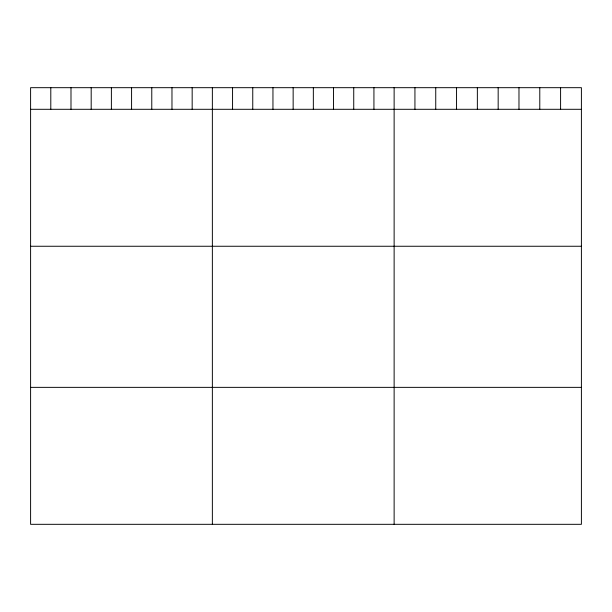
<?xml version="1.0" encoding="UTF-8"?>
<svg xmlns="http://www.w3.org/2000/svg" width="612" height="612" viewBox="0 0 612 612"><rect width="100%" height="100%" fill="white"/><g stroke="black" fill="none" stroke-linecap="round" stroke-linejoin="round"><path stroke-width="0.92" d="M581.4 109.296L581.4 524.316L30.6 524.316L30.6 87.684L581.4 87.684L581.4 109.296L30.6 109.296M30.6 246.253L581.4 246.253M30.6 387.358L581.4 387.358M560.592 87.684L560.592 109.296M539.784 87.684L539.784 109.296M518.976 87.684L518.976 109.296M498.168 87.684L498.168 109.296M477.36 87.684L477.36 109.296M456.552 87.684L456.552 109.296M435.744 87.684L435.744 109.296M414.936 87.684L414.936 109.296M394.128 87.684L394.128 524.316M373.932 87.684L373.932 109.296M353.736 87.684L353.736 109.296M333.54 87.684L333.54 109.296M313.344 87.684L313.344 109.296M293.148 87.684L293.148 109.296M272.952 87.684L272.952 109.296M252.756 87.684L252.756 109.296M232.56 87.684L232.56 109.296M212.364 87.684L212.364 524.316M192.168 87.684L192.168 109.296M171.972 87.684L171.972 109.296M151.776 87.684L151.776 109.296M131.58 87.684L131.58 109.296M111.384 87.684L111.384 109.296M91.188 87.684L91.188 109.296M70.992 87.684L70.992 109.296M50.796 87.684L50.796 109.296"/></g></svg>
